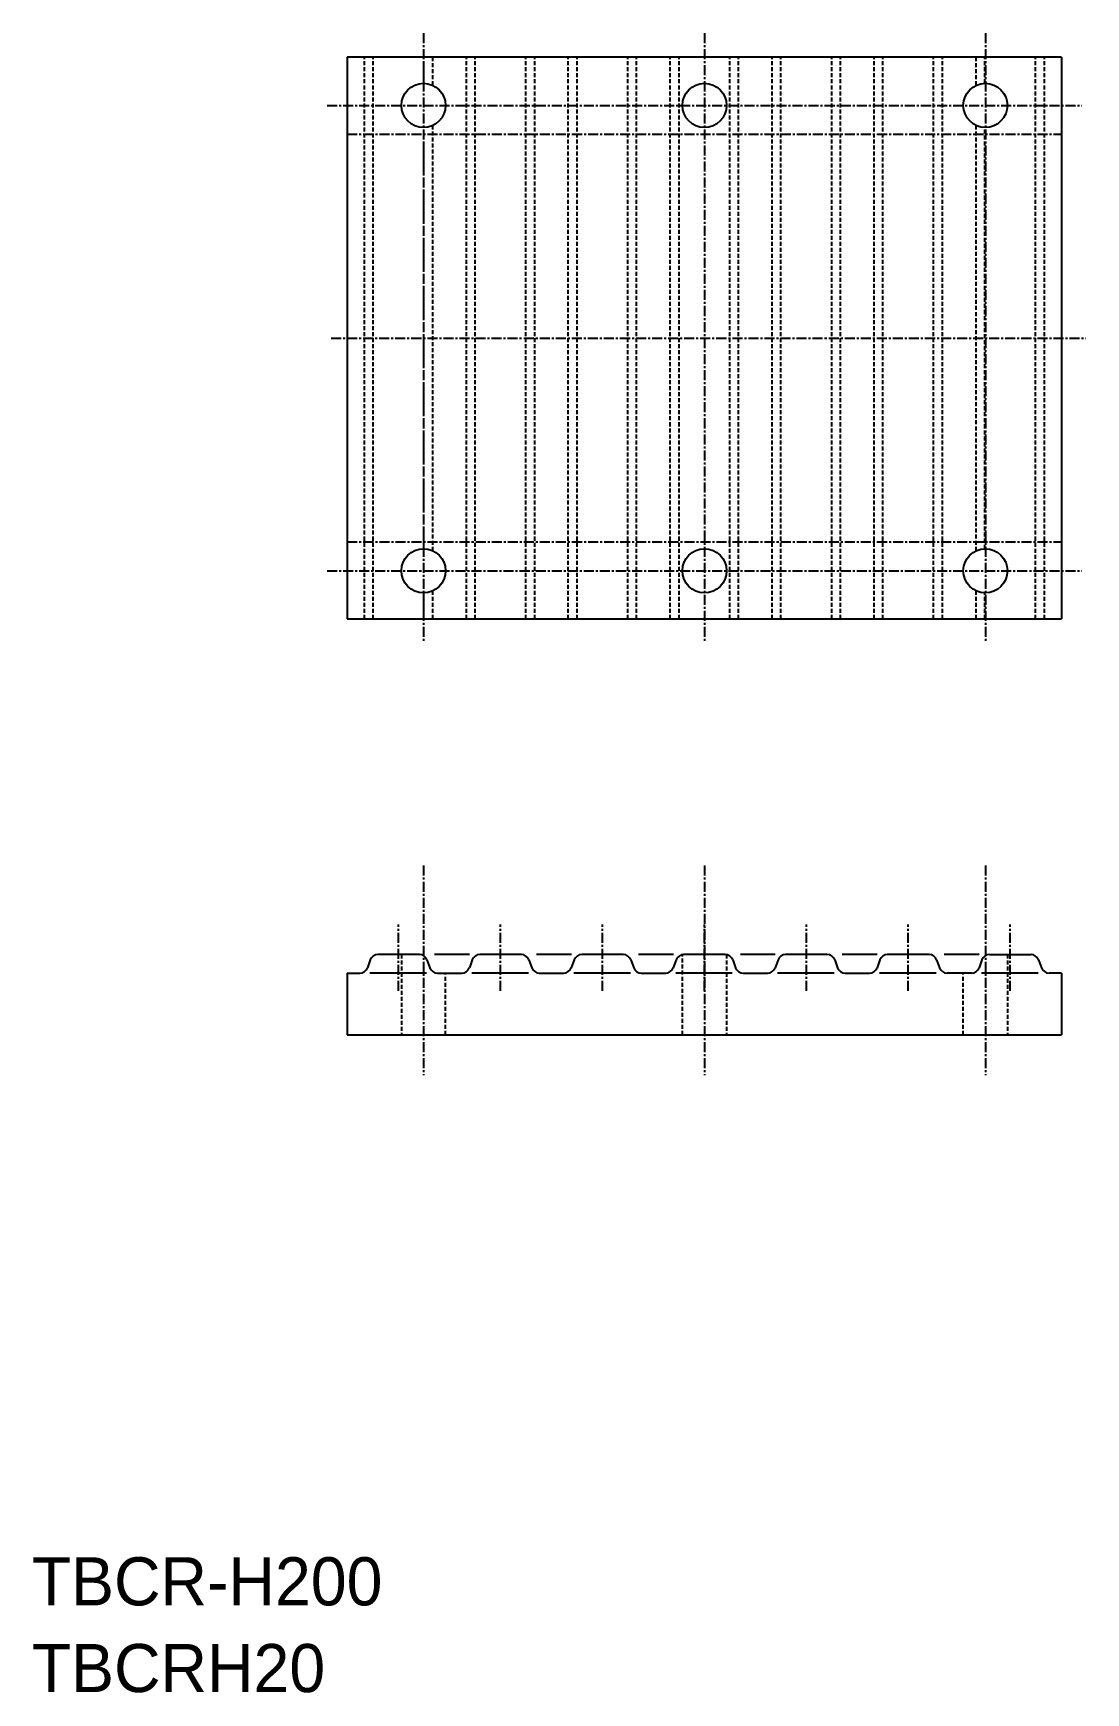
# Model space of a CAD drawing. Extents: x -286 to -155, y -61 to 146.
import ezdxf

# ---------------------------------------------------------------- set-up
doc = ezdxf.new("R2010")
doc.units = 0
doc.linetypes.add('CENTER', pattern=[2, 1.25, -0.25, 0.25, -0.25])
doc.linetypes.add('DASHED', pattern=[0.75, 0.5, -0.25])
doc.layers.get('0').update_dxf_attribs({"linetype": 'CONTINUOUS'})
doc.layers.add('CENTER', color=1, linetype='CENTER')

msp = doc.modelspace()

# ---------------------------------------------------------------- linework, layer by layer
at = {"color": 7, "linetype": 'CONTINUOUS'}
for p, q in [((-246.68, 142.95), (-246.68, 72.95)), ((-157.68, 142.95), (-246.68, 142.95)), ((-157.68, 142.95), (-157.68, 72.95)), ((-246.68, 72.95), (-157.68, 72.95)), ((-237.69, 31.11), (-242.87, 31.11)), ((-231.45, 31.11), (-235.8, 31.11)), ((-224.99, 31.11), (-230.17, 31.11)), ((-218.75, 31.11), (-223.1, 31.11)), ((-212.29, 31.11), (-217.47, 31.11)), ((-206.05, 31.11), (-210.4, 31.11)), ((-199.59, 31.11), (-204.77, 31.11)), ((-193.35, 31.11), (-197.7, 31.11)), ((-186.89, 31.11), (-192.07, 31.11)), ((-180.65, 31.11), (-185, 31.11)), ((-174.19, 31.11), (-179.37, 31.11)), ((-167.95, 31.11), (-172.3, 31.11)), ((-166.67, 31.11), (-161.49, 31.11)), ((-243.81, 30.45), (-244.17, 29.47)), ((-236.75, 30.45), (-236.39, 29.47)), ((-231.11, 30.45), (-231.47, 29.47)), ((-224.05, 30.45), (-223.69, 29.47)), ((-218.41, 30.45), (-218.77, 29.47)), ((-211.35, 30.45), (-210.99, 29.47)), ((-205.71, 30.45), (-206.07, 29.47)), ((-198.65, 30.45), (-198.29, 29.47)), ((-193.01, 30.45), (-193.37, 29.47)), ((-185.95, 30.45), (-185.59, 29.47)), ((-180.31, 30.45), (-180.67, 29.47)), ((-173.25, 30.45), (-172.89, 29.47)), ((-167.61, 30.45), (-167.97, 29.47)), ((-160.55, 30.45), (-160.19, 29.47)), ((-246.68, 28.81), (-245.11, 28.81)), ((-246.68, 28.81), (-246.68, 21.11)), ((-236.81, 28.81), (-243.86, 28.81)), ((-235.45, 28.81), (-232.41, 28.81)), ((-224.11, 28.81), (-231.16, 28.81)), ((-222.75, 28.81), (-219.71, 28.81)), ((-211.41, 28.81), (-218.46, 28.81)), ((-210.05, 28.81), (-207.01, 28.81)), ((-198.71, 28.81), (-205.76, 28.81)), ((-197.35, 28.81), (-194.31, 28.81)), ((-186.01, 28.81), (-193.06, 28.81)), ((-184.65, 28.81), (-181.61, 28.81)), ((-173.31, 28.81), (-180.36, 28.81)), ((-168.91, 28.81), (-171.95, 28.81)), ((-160.61, 28.81), (-167.66, 28.81)), ((-157.68, 28.81), (-159.25, 28.81)), ((-157.68, 28.81), (-157.68, 21.11)), ((-246.68, 21.11), (-157.68, 21.11))]:
    msp.add_line(p, q, dxfattribs=at)
at = {"color": 3, "linetype": 'DASHED'}
for p, q in [((-244.54, 72.95), (-244.54, 142.95)), ((-243.44, 72.95), (-243.44, 142.95)), ((-237.12, 139.7), (-237.12, 142.95)), ((-236.03, 139.45), (-236.03, 142.95)), ((-231.84, 72.95), (-231.84, 142.95)), ((-230.74, 72.95), (-230.74, 142.95)), ((-224.42, 72.95), (-224.42, 142.95)), ((-223.33, 72.95), (-223.33, 142.95)), ((-219.14, 72.95), (-219.14, 142.95)), ((-218.04, 72.95), (-218.04, 142.95)), ((-211.72, 72.95), (-211.72, 142.95)), ((-210.63, 72.95), (-210.63, 142.95)), ((-206.44, 72.95), (-206.44, 142.95)), ((-205.34, 72.95), (-205.34, 142.95)), ((-199.02, 72.95), (-199.02, 142.95)), ((-197.93, 72.95), (-197.93, 142.95)), ((-193.74, 72.95), (-193.74, 142.95)), ((-192.64, 72.95), (-192.64, 142.95)), ((-186.32, 72.95), (-186.32, 142.95)), ((-185.23, 72.95), (-185.23, 142.95)), ((-181.04, 72.95), (-181.04, 142.95)), ((-179.94, 72.95), (-179.94, 142.95)), ((-173.62, 72.95), (-173.62, 142.95)), ((-172.53, 72.95), (-172.53, 142.95)), ((-168.34, 139.45), (-168.34, 142.95)), ((-167.24, 139.7), (-167.24, 142.95)), ((-160.92, 72.95), (-160.92, 142.95)), ((-159.83, 72.95), (-159.83, 142.95)), ((-236.03, 81.45), (-236.03, 134.45)), ((-168.34, 81.45), (-168.34, 134.45)), ((-237.12, 81.7), (-237.12, 134.2)), ((-167.24, 81.7), (-167.24, 134.2)), ((-237.12, 72.95), (-237.12, 76.2)), ((-236.03, 72.95), (-236.03, 76.45)), ((-168.34, 72.95), (-168.34, 76.45)), ((-167.24, 72.95), (-167.24, 76.2)), ((-239.93, 31.11), (-239.93, 21.11)), ((-204.93, 21.11), (-204.93, 31.1)), ((-199.43, 31.11), (-199.43, 21.11)), ((-164.43, 31.11), (-164.43, 21.11)), ((-234.43, 21.11), (-234.43, 28.81)), ((-169.93, 21.11), (-169.93, 28.81))]:
    msp.add_line(p, q, dxfattribs=at)
at = {"color": 7, "linetype": 'CONTINUOUS'}
for centre in [(-237.18, 136.95), (-202.18, 136.95), (-167.18, 136.95), (-237.18, 78.95), (-202.18, 78.95), (-167.18, 78.95)]:
    msp.add_circle(centre, 2.75, dxfattribs=at)
for centre, start, end in [((-242.87, 30.11), 90, 160), ((-237.69, 30.11), 20, 90), ((-230.17, 30.11), 90, 160), ((-224.99, 30.11), 20, 90), ((-217.47, 30.11), 90, 160), ((-212.29, 30.11), 20, 90), ((-204.77, 30.11), 90, 160), ((-199.59, 30.11), 20, 90), ((-192.07, 30.11), 90, 160), ((-186.89, 30.11), 20, 90), ((-179.37, 30.11), 90, 160), ((-174.19, 30.11), 20, 90), ((-166.67, 30.11), 90, 160), ((-161.49, 30.11), 20, 90), ((-245.11, 29.81), 270, 340), ((-235.45, 29.81), 200, 270), ((-232.41, 29.81), 270, 340), ((-222.75, 29.81), 200, 270), ((-219.71, 29.81), 270, 340), ((-210.05, 29.81), 200, 270), ((-207.01, 29.81), 270, 340), ((-197.35, 29.81), 200, 270), ((-194.31, 29.81), 270, 340), ((-184.65, 29.81), 200, 270), ((-181.61, 29.81), 270, 340), ((-171.95, 29.81), 200, 270), ((-168.91, 29.81), 270, 340), ((-159.25, 29.81), 200, 270)]:
    msp.add_arc(centre, 1, start, end, dxfattribs=at)
at = {"layer": 'CENTER', "color": 1, "linetype": 'CENTER'}
for p, q in [((-237.18, 145.95), (-237.18, 69.95)), ((-202.18, 145.95), (-202.18, 69.95)), ((-167.18, 145.95), (-167.18, 69.95)), ((-249.2, 136.95), (-155.17, 136.95)), ((-249.2, 136.95), (-155.17, 136.95)), ((-246.68, 133.35), (-157.68, 133.35)), ((-248.7, 107.95), (-154.67, 107.95)), ((-246.68, 82.55), (-157.68, 82.55)), ((-249.2, 78.95), (-155.17, 78.95)), ((-237.18, 42.2), (-237.18, 16.1)), ((-202.18, 42.2), (-202.18, 16.1)), ((-167.18, 42.2), (-167.18, 16.1)), ((-240.28, 26.59), (-240.28, 34.87)), ((-227.58, 26.59), (-227.58, 34.87)), ((-214.88, 26.59), (-214.88, 34.87)), ((-202.18, 26.59), (-202.18, 34.87)), ((-189.48, 26.59), (-189.48, 34.87)), ((-176.78, 26.59), (-176.78, 34.87)), ((-164.08, 26.59), (-164.08, 34.87))]:
    msp.add_line(p, q, dxfattribs=at)

# ---------------------------------------------------------------- texts
at = {"color": 7, "linetype": 'CONTINUOUS'}
for s, p in [('TBCR-H200', (-285.99, -50)), ('TBCRH20', (-285.99, -60.81))]:
    msp.add_text(s, height=6, dxfattribs=at).set_placement(p)

doc.saveas('drawing.dxf')
